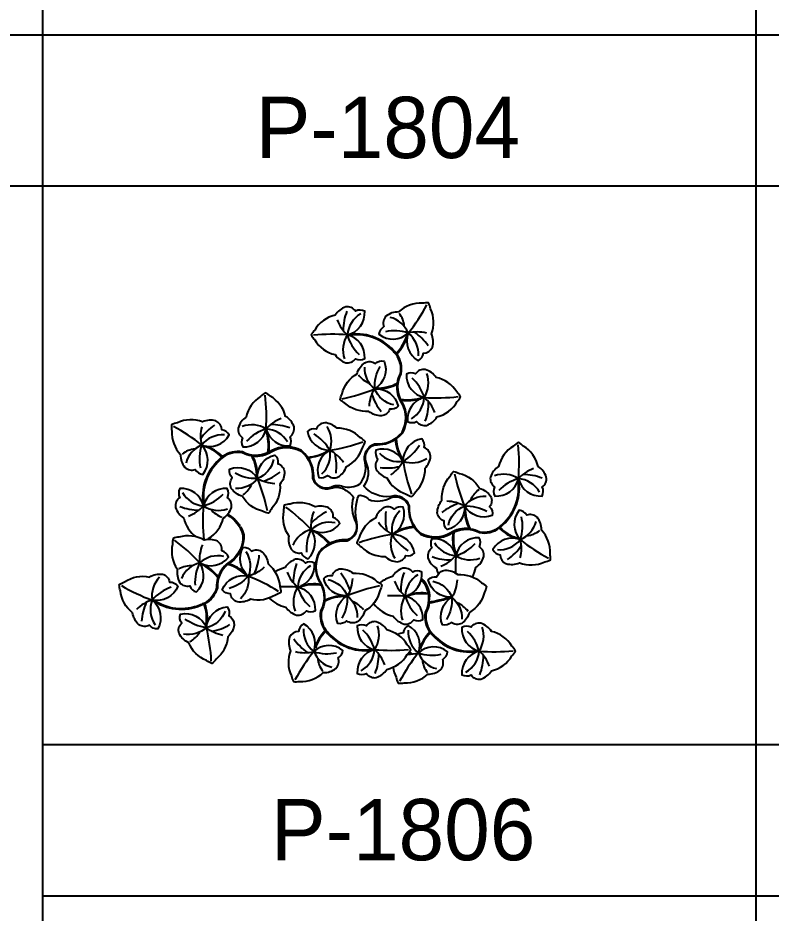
# Model space of a CAD drawing. Extents: x -74 to 94, y -49 to 40.
# Drawn here: x 77.32 to 84.69, y 11.47 to 20.23 of the extents above; entities that cross this region are included whole.
import ezdxf

# ---------------------------------------------------------------- set-up
doc = ezdxf.new("R2010")
doc.units = 0
doc.header["$LTSCALE"] = 100
doc.header["$MEASUREMENT"] = 0
for name, color, linetype in [('FOLHA', 3, 'CONTINUOUS'), ('P-ARVORE', 2, 'CONTINUOUS'), ('VEGET', 2, 'CONTINUOUS'), ('VEGET-I', 1, 'CONTINUOUS')]:
    doc.layers.add(name, color=color, linetype=linetype)

# ---------------------------------------------------------------- blocks, each defined once
blk = doc.blocks.new('P-1806')
at = {"layer": 'VEGET'}
for points in [[(-0.0149, 0.276, 0.205226), (-0.0399, 0.2578, 0.068851), (-0.0443, 0.2518, 0.068851), (-0.0399, 0.2458, 0.205226), (-0.0149, 0.2277, 0.1746), (-0.0019, 0.2177, 0.287728), (0.0101, 0.2227, 0.244009), (0.0213, 0.2228, 0.367619), (0.0001, 0.2518, 0.367619), (0.0213, 0.2808, 0.244009), (0.0101, 0.281, 0.287728), (-0.0019, 0.286, 0.1746)], [(0.0745, 0.254, 0.367619), (0.0868, 0.2203, 0.244009), (0.0932, 0.2295, 0.287728), (0.104, 0.2367, 0.1746), (0.103, 0.253, 0.205226), (0.1018, 0.2839, 0.068851), (0.0993, 0.2909, 0.068851), (0.0918, 0.2906, 0.205226), (0.0628, 0.2799, 0.1746), (0.0473, 0.2747, 0.287728), (0.0448, 0.262, 0.244009), (0.0387, 0.2526, 0.367619)], [(0.0335, 0.1859, -0.367619), (0.0623, 0.1645, -0.244009), (0.0518, 0.161, -0.287728), (0.0418, 0.1527, -0.1746), (0.0264, 0.1583, -0.205226), (-0.0029, 0.1682, -0.068851), (-0.0089, 0.1726, -0.068851), (-0.0064, 0.1796, -0.205226), (0.012, 0.2044, -0.1746), (0.0214, 0.2178, -0.287728), (0.0343, 0.2167, -0.244009), (0.045, 0.2198, -0.367619)], [(0.0941, 0.1753, 0.367619), (0.0736, 0.1459, 0.244009), (0.0848, 0.1459, 0.287728), (0.0969, 0.1412, 0.1746), (0.1097, 0.1515, 0.205226), (0.1343, 0.1702, 0.068851), (0.1386, 0.1762, 0.068851), (0.134, 0.1821, 0.205226), (0.1086, 0.1998, 0.1746), (0.0954, 0.2095, 0.287728), (0.0835, 0.2042, 0.244009), (0.0724, 0.2038, 0.367619)], [(-0.0993, 0.1367, 0.367619), (-0.0699, 0.1162, 0.244009), (-0.0699, 0.1273, 0.287728), (-0.0652, 0.1394, 0.1746), (-0.0755, 0.1522, 0.205226), (-0.0942, 0.1768, 0.068851), (-0.1003, 0.1811, 0.068851), (-0.1062, 0.1765, 0.205226), (-0.1238, 0.1512, 0.1746), (-0.1335, 0.1379, 0.287728), (-0.1282, 0.1261, 0.244009), (-0.1278, 0.1149, 0.367619)], [(-0.1781, 0.1171, 0.367619), (-0.1444, 0.1294, 0.244009), (-0.1535, 0.1357, 0.287728), (-0.1607, 0.1466, 0.1746), (-0.1771, 0.1455, 0.205226), (-0.2079, 0.1443, 0.068851), (-0.2149, 0.1418, 0.068851), (-0.2146, 0.1344, 0.205226), (-0.204, 0.1054, 0.1746), (-0.1987, 0.0898, 0.287728), (-0.186, 0.0873, 0.244009), (-0.1766, 0.0812, 0.367619)], [(-0.0214, 0.1107, 0.367619), (-0.0349, 0.0775, 0.244009), (-0.0241, 0.08, 0.287728), (-0.0112, 0.078, 0.1746), (-0.001, 0.0908, 0.205226), (0.0189, 0.1145, 0.068851), (0.0218, 0.1214, 0.068851), (0.016, 0.1261, 0.205226), (-0.0126, 0.1377, 0.1746), (-0.0276, 0.1443, 0.287728), (-0.0381, 0.1366, 0.244009), (-0.0488, 0.1337, 0.367619)], [(0.0681, 0.0973, 0.367619), (0.0349, 0.1109, 0.244009), (0.0374, 0.1, 0.287728), (0.0355, 0.0872, 0.1746), (0.0483, 0.077, 0.205226), (0.0719, 0.0571, 0.068851), (0.0788, 0.0542, 0.068851), (0.0836, 0.06, 0.205226), (0.0952, 0.0886, 0.1746), (0.1018, 0.1036, 0.287728), (0.094, 0.1141, 0.244009), (0.0912, 0.1248, 0.367619)], [(0.2334, 0.0908, 0.205226), (0.2153, 0.1158, 0.068851), (0.2093, 0.1203, 0.068851), (0.2033, 0.1158, 0.205226), (0.1851, 0.0908, 0.1746), (0.1751, 0.0778, 0.287728), (0.1801, 0.0658, 0.244009), (0.1803, 0.0547, 0.367619), (0.2093, 0.0758, 0.367619), (0.2383, 0.0547, 0.244009), (0.2384, 0.0658, 0.287728), (0.2434, 0.0778, 0.1746)], [(-0.1099, 0.0761, -0.367619), (-0.0885, 0.1049, -0.244009), (-0.0851, 0.0943, -0.287728), (-0.0767, 0.0844, -0.1746), (-0.0824, 0.069, -0.205226), (-0.0922, 0.0397, -0.068851), (-0.0966, 0.0337, -0.068851), (-0.1036, 0.0361, -0.205226), (-0.1284, 0.0545, -0.1746), (-0.1419, 0.0639, -0.287728), (-0.1407, 0.0769, -0.244009), (-0.1439, 0.0876, -0.367619)], [(0.1433, 0.0425, -0.367619), (0.122, 0.0136, -0.244009), (0.1185, 0.0242, -0.287728), (0.1101, 0.0342, -0.1746), (0.1158, 0.0496, -0.205226), (0.1256, 0.0788, -0.068851), (0.13, 0.0849, -0.068851), (0.1371, 0.0824, -0.205226), (0.1619, 0.064, -0.1746), (0.1753, 0.0546, -0.287728), (0.1741, 0.0416, -0.244009), (0.1773, 0.031, -0.367619)], [(-0.0442, 0.0136, 0.367619), (-0.0091, 0.0209, 0.244009), (-0.0173, 0.0285, 0.287728), (-0.0228, 0.0402, 0.1746), (-0.0392, 0.0415, 0.205226), (-0.0699, 0.0448, 0.068851), (-0.0772, 0.0434, 0.068851), (-0.0779, 0.0359, 0.205226), (-0.0716, 0.0057, 0.1746), (-0.0686, -0.0104, 0.287728), (-0.0564, -0.0148, 0.244009), (-0.048, -0.0221, 0.367619)], [(0.0548, 0.0078, 0.367619), (0.0683, 0.0411, 0.244009), (0.0575, 0.0385, 0.287728), (0.0446, 0.0405, 0.1746), (0.0344, 0.0277, 0.205226), (0.0145, 0.004, 0.068851), (0.0117, -0.0028, 0.068851), (0.0174, -0.0076, 0.205226), (0.046, -0.0192, 0.1746), (0.0611, -0.0258, 0.287728), (0.0715, -0.018, 0.244009), (0.0823, -0.0152, 0.367619)], [(0.2115, 0.0014, 0.367619), (0.1778, -0.0109, 0.244009), (0.1869, -0.0172, 0.287728), (0.1941, -0.028, 0.1746), (0.2105, -0.027, 0.205226), (0.2414, -0.0258, 0.068851), (0.2484, -0.0233, 0.068851), (0.248, -0.0159, 0.205226), (0.2374, 0.0131, 0.1746), (0.2322, 0.0287, 0.287728), (0.2194, 0.0312, 0.244009), (0.2101, 0.0373, 0.367619)], [(-0.1805, -0.0271, 0.367619), (-0.1453, -0.02, 0.244009), (-0.1534, -0.0124, 0.287728), (-0.1589, -0.0006, 0.1746), (-0.1752, 0.0008, 0.205226), (-0.2059, 0.0044, 0.068851), (-0.2132, 0.0029, 0.068851), (-0.214, -0.0045, 0.205226), (-0.2079, -0.0348, 0.1746), (-0.205, -0.0509, 0.287728), (-0.1928, -0.0553, 0.244009), (-0.1845, -0.0627, 0.367619)], [(-0.1211, -0.0433, -0.367619), (-0.1272, -0.0079, -0.244009), (-0.1171, -0.0127, -0.287728), (-0.1041, -0.0136, -0.1746), (-0.0969, -0.0283, -0.205226), (-0.0826, -0.0557, -0.068851), (-0.0813, -0.063, -0.068851), (-0.0879, -0.0664, -0.205226), (-0.1184, -0.0716, -0.1746), (-0.1345, -0.0748, -0.287728), (-0.143, -0.065, -0.244009), (-0.1529, -0.0599, -0.367619)], [(-0.2626, -0.0881, -0.205226), (-0.2775, -0.0611, -0.068851), (-0.2789, -0.0538, -0.068851), (-0.2724, -0.0502, -0.205226), (-0.242, -0.0444, -0.1746), (-0.226, -0.0409, -0.287728), (-0.2173, -0.0505, -0.244009), (-0.2073, -0.0554, -0.367619), (-0.2387, -0.0726, -0.367619), (-0.2319, -0.1078, -0.244009), (-0.242, -0.1033, -0.287728), (-0.255, -0.1027, -0.1746)], [(-0.0001, -0.0673, -0.367619), (-0.0289, -0.046, -0.244009), (-0.0183, -0.0425, -0.287728), (-0.0084, -0.0342, -0.1746), (0.007, -0.0398, -0.205226), (0.0363, -0.0497, -0.068851), (0.0423, -0.0541, -0.068851), (0.0399, -0.0611, -0.205226), (0.0214, -0.0859, -0.1746), (0.012, -0.0993, -0.287728), (-0.0009, -0.0981, -0.244009), (-0.0116, -0.1013, -0.367619)], [(0.1279, -0.0691, -0.367619), (0.0991, -0.0477, -0.244009), (0.1097, -0.0442, -0.287728), (0.1196, -0.0359, -0.1746), (0.135, -0.0415, -0.205226), (0.1643, -0.0514, -0.068851), (0.1703, -0.0558, -0.068851), (0.1679, -0.0628, -0.205226), (0.1494, -0.0876, -0.1746), (0.14, -0.1011, -0.287728), (0.1271, -0.0999, -0.244009), (0.1164, -0.103, -0.367619)], [(-0.1723, -0.1063, -0.367619), (-0.1469, -0.081, -0.244009), (-0.145, -0.092, -0.287728), (-0.1382, -0.1031, -0.1746), (-0.1462, -0.1174, -0.205226), (-0.1603, -0.1449, -0.068851), (-0.1656, -0.1502, -0.068851), (-0.1722, -0.1467, -0.205226), (-0.1939, -0.1247, -0.1746), (-0.2058, -0.1134, -0.287728), (-0.2026, -0.1008, -0.244009), (-0.2041, -0.0897, -0.367619)], [(-0.0411, -0.1355, 0.367619), (-0.0534, -0.1018, 0.244009), (-0.0597, -0.111, 0.287728), (-0.0706, -0.1181, 0.1746), (-0.0695, -0.1345, 0.205226), (-0.0684, -0.1654, 0.068851), (-0.0659, -0.1724, 0.068851), (-0.0584, -0.1721, 0.205226), (-0.0294, -0.1614, 0.1746), (-0.0139, -0.1562, 0.287728), (-0.0113, -0.1434, 0.244009), (-0.0053, -0.1341, 0.367619)], [(0.0483, -0.1574, 0.205226), (0.0733, -0.1393, 0.068851), (0.0777, -0.1333, 0.068851), (0.0733, -0.1273, 0.205226), (0.0483, -0.1091, 0.1746), (0.0353, -0.0991, 0.287728), (0.0233, -0.1041, 0.244009), (0.0122, -0.1043, 0.367619), (0.0333, -0.1333, 0.367619), (0.0122, -0.1623, 0.244009), (0.0233, -0.1624, 0.287728), (0.0353, -0.1674, 0.1746)], [(0.1763, -0.1592, 0.205226), (0.2013, -0.141, 0.068851), (0.2057, -0.135, 0.068851), (0.2013, -0.129, 0.205226), (0.1763, -0.1109, 0.1746), (0.1633, -0.1009, 0.287728), (0.1513, -0.1059, 0.244009), (0.1402, -0.106, 0.367619), (0.1613, -0.135, 0.367619), (0.1402, -0.164, 0.244009), (0.1513, -0.1642, 0.287728), (0.1633, -0.1692, 0.1746)]]:
    blk.add_lwpolyline(points, format="xyb", close=True, dxfattribs=at)
for points in [[(0.0598, 0.2292, 0.036578), (0.0567, 0.2326, 0.26706), (0.0001, 0.2518)], [(0.0597, 0.2277, 0.046244), (0.056, 0.2319, 0.267271), (0.0003, 0.2508, 0.267271)], [(0.0613, 0.1929, -0.086488), (0.0651, 0.2046, 0.20505), (0.0596, 0.2278, 0.20505)], [(0.0652, 0.1731, -0.235468), (0.066, 0.2043, 0.206382), (0.0604, 0.2284, 0.26706)], [(-0.0253, 0.1082, -0.112191), (-0.048, 0.1013, -0.164024), (-0.0415, 0.0761, 0.399705), (-0.0201, 0.0654, -0.242829), (-0.0052, 0.0665, 0.204138), (0.0151, 0.0693, 0.235905), (0.0219, 0.0958, -0.403135), (0.0334, 0.1185, 0.242397), (0.0669, 0.1326, 0.261802), (0.0666, 0.1685, -0.170499), (0.0611, 0.1917, 0.20505)], [(0.0597, 0.1246, 0.067526), (0.0678, 0.132, 0.262665), (0.0674, 0.169, -0.024866), (0.0657, 0.172, 0.206382)], [(0.1432, 0.0379, 0.111982), (0.1491, 0.0148, 0.170499), (0.1259, 0.0094, -0.261802), (0.09, 0.009, -0.242397), (0.076, 0.0425, 0.403135), (0.0532, 0.0541, -0.246589), (0.0202, 0.0669, 0.297406), (0.0229, 0.0961, -0.399705), (0.0336, 0.1175, 0.164024), (0.0587, 0.124, 0.112191), (0.0657, 0.1012)], [(-0.1098, 0.0807, 0.111982), (-0.1157, 0.1037, 0.170499), (-0.0925, 0.1091, -0.261802), (-0.0566, 0.1095, -0.242397), (-0.0425, 0.076, 0.403135), (-0.0198, 0.0644, -0.193811), (-0.0046, 0.0634, -0.110591), (0.0074, 0.0535, 0.203779), (0.0106, 0.0224, -0.399705), (-0.0001, 0.001, 0.164024), (-0.0253, -0.0055), (-0.0263, -0.0061, 0.067526), (-0.0343, -0.0135, 0.262665), (-0.034, -0.0505, -0.024866), (-0.0323, -0.0535, 0.11396), (-0.0564, -0.0552)], [(-0.0487, 0.1022, 0.067526), (-0.056, 0.1103, 0.262665), (-0.093, 0.11, -0.024866), (-0.096, 0.1082, 0.206382)], [(-0.1533, 0.1024, 0.036578), (-0.1566, 0.0993, 0.26706), (-0.1758, 0.0427)], [(-0.1517, 0.1022, 0.046244), (-0.1559, 0.0985, 0.267271), (-0.1749, 0.0429, 0.267271)], [(-0.0971, 0.1077, -0.235468), (-0.1283, 0.1086, 0.206382), (-0.1525, 0.103, 0.26706)], [(-0.1169, 0.1038, -0.086488), (-0.1286, 0.1076, 0.20505), (-0.1519, 0.1022, 0.20505)], [(0.1852, 0.0163, 0.046244), (0.1894, 0.02, 0.267271), (0.2083, 0.0756, 0.267271)], [(0.1867, 0.0162, 0.036578), (0.1901, 0.0193, 0.26706), (0.2093, 0.0758)], [(-0.1711, 0.0015, 0.015462), (-0.1698, 0.0027, 0.205226), (-0.1517, 0.0277, 0.1746), (-0.1417, 0.0407, 0.287728), (-0.1467, 0.0527, 0.244009), (-0.1469, 0.0638, 0.367619), (-0.1758, 0.0427, 0.367619), (-0.2048, 0.0638, 0.244009), (-0.205, 0.0527, 0.287728), (-0.21, 0.0407, 0.1746), (-0.2, 0.0277, 0.205226)], [(-0.0047, -0.0673, 0.111982), (-0.0277, -0.0731, 0.170499), (-0.0331, -0.05, -0.261802), (-0.0335, -0.0141, -0.242397), (0, 0, 0.403135), (0.0115, 0.0227, -0.148926), (0.0139, 0.0555, -0.248003), (0.0262, 0.0505, 0.232235), (0.0535, 0.0531, -0.399705), (0.075, 0.0424, 0.164024), (0.0815, 0.0172, 0.112191), (0.0587, 0.0103)], [(-0.2, 0.0277, 0.180009), (-0.185, 0.0048, 0.068851)], [(-0.147, 0.0316, -0.206326), (-0.1276, 0.0069, -0.261802), (-0.1432, -0.0254, 0.170499), (-0.1579, -0.0441, -0.20505)], [(-0.1463, 0.0324, -0.128833), (-0.1314, 0.0182, -0.262665)], [(-0.1308, 0.0172, -0.067526), (-0.1266, 0.0071, -0.262665), (-0.1426, -0.0263, 0.024866), (-0.1455, -0.0283, -0.206382)], [(0.0821, 0.0163, 0.067526), (0.0895, 0.0082, 0.262665), (0.1265, 0.0086, -0.024866), (0.1295, 0.0103, 0.206382)], [(0.1306, 0.0108, -0.235468), (0.1617, 0.0099, 0.206382), (0.1859, 0.0156, 0.26706)], [(0.1503, 0.0147, -0.086488), (0.1621, 0.0109, 0.20505), (0.1853, 0.0164, 0.20505)], [(0.1327, -0.0182, 0.367619), (0.1033, 0.0023, 0.244009), (0.1034, -0.0088, 0.287728), (0.0986, -0.0209, 0.1746), (0.1089, -0.0337, 0.048022), (0.1114, -0.0408, 0.068851)], [(0.1528, -0.0443, 0.079632), (0.1572, -0.0326, 0.1746), (0.1669, -0.0194, 0.287728), (0.1617, -0.0075, 0.244009), (0.1613, 0.0036, 0.367619), (0.1327, -0.0182, 0.367619)], [(-0.1464, -0.029, 0.235468), (-0.1589, -0.0576, -0.206382), (-0.1742, -0.0771, -0.26706)], [(-0.0607, -0.0568, 0.367619), (-0.0402, -0.0273, 0.244009), (-0.0513, -0.0274, 0.287728), (-0.0634, -0.0227, 0.1746), (-0.0762, -0.0329, 0.084418), (-0.0883, -0.0382, 0.068851)], [(0.0707, -0.0678, 0.367619), (0.0912, -0.0383, 0.244009), (0.08, -0.0384, 0.287728), (0.0679, -0.0337, 0.1746), (0.0551, -0.0439, 0.112126), (0.0396, -0.0518, 0.068851)], [(-0.1583, -0.0453, 0.086488), (-0.1599, -0.0575, -0.20505), (-0.1747, -0.0762, -0.20505)], [(-0.0317, -0.0546, -0.235468), (-0.0326, -0.0857, 0.206382), (-0.027, -0.1099, 0.26706)], [(0.0905, -0.0476, -0.316495), (0.0954, -0.0875, 0.206382), (0.101, -0.1116, 0.26706)], [(-0.0954, -0.0702, 0.150126), (-0.0752, -0.0812, 0.1746), (-0.062, -0.0909, 0.287728), (-0.0501, -0.0857, 0.244009), (-0.039, -0.0853, 0.367619), (-0.0607, -0.0568, 0.367619)], [(-0.1751, -0.0775, -0.036578), (-0.1793, -0.0793, -0.26706), (-0.2387, -0.0726)], [(-0.1746, -0.0761, -0.046244), (-0.1797, -0.0784, -0.267271), (-0.2381, -0.0718, -0.267271)], [(-0.0279, -0.0743, -0.086488), (-0.0317, -0.0861, 0.20505), (-0.0262, -0.1093, 0.20505)], [(0.0322, -0.0767, 0.188629), (0.0562, -0.0922, 0.1746), (0.0694, -0.1019, 0.287728), (0.0813, -0.0967, 0.244009), (0.0924, -0.0963, 0.367619), (0.0707, -0.0678, 0.367619)], [(0.1001, -0.0761, -0.086488), (0.0963, -0.0878, 0.20505), (0.1018, -0.111, 0.20505)], [(-0.0263, -0.1092, 0.046244), (-0.0226, -0.1134, 0.267271), (0.0331, -0.1323, 0.267271)], [(0.0869, -0.1372, 0.367619), (0.0746, -0.1035, 0.244009), (0.0683, -0.1127, 0.147017), (0.0616, -0.1149, 0.1746)], [(-0.0264, -0.1107, 0.036578), (-0.0233, -0.1141, 0.26706), (0.0333, -0.1333)], [(0.1016, -0.1124, 0.036578), (0.1047, -0.1158, 0.26706), (0.1613, -0.135)], [(0.1017, -0.1109, 0.046244), (0.1054, -0.1151, 0.267271), (0.1611, -0.134, 0.267271)], [(0.0561, -0.1548, 0.082321), (0.0596, -0.1671, 0.068851), (0.0621, -0.1741, 0.068851), (0.0696, -0.1738, 0.205226), (0.0986, -0.1631, 0.1746), (0.1141, -0.1579, 0.287728), (0.1167, -0.1452, 0.244009), (0.1227, -0.1358, 0.367619), (0.0869, -0.1372, 0.367619)]]:
    blk.add_lwpolyline(points, format="xyb", dxfattribs=at)
for centre, radius, start, end in [((0.0222, 0.2662), 0.0527, 315.4702, 345.3911), ((0.0222, 0.2662), 0.0537, 315.3179, 341.9949), ((0.0367, 0.2395), 0.0527, 268.1555, 297.8525), ((0.0367, 0.2395), 0.0537, 271.5517, 297.1096), ((0.074, 0.2251), 0.0527, 260.3159, 290.4774), ((0.074, 0.2251), 0.0537, 261.0758, 287.0812), ((-0.1491, 0.1166), 0.0527, 350.3159, 20.4774), ((-0.1491, 0.1166), 0.0537, 351.0758, 17.0812), ((0.1123, 0.1279), 0.0527, 183.5334, 213.1581), ((-0.1902, 0.0648), 0.0527, 45.4702, 71.9949), ((-0.1902, 0.0648), 0.0537, 45.3179, 71.9949), ((-0.1635, 0.0792), 0.0527, 358.1555, 27.8525), ((0.1969, 0.0393), 0.0527, 178.1555, 207.8525), ((-0.0638, -0.0364), 0.0527, 38.3167, 67.1411), ((-0.0638, -0.0364), 0.0537, 38.1161, 63.7449), ((0.0853, -0.0363), 0.0527, 93.5334, 123.1581), ((0.2236, 0.0537), 0.0537, 225.3179, 251.9949), ((0.2236, 0.0537), 0.0527, 225.4702, 251.9949), ((0.1825, 0.0019), 0.0537, 171.0758, 197.0812), ((0.1825, 0.0019), 0.0527, 170.3159, 200.4774), ((-0.2004, -0.077), 0.0527, 37.0045, 66.7015), ((-0.2004, -0.077), 0.0537, 37.7474, 63.3053), ((-0.1605, -0.0798), 0.0527, 44.3796, 74.5411), ((-0.1605, -0.0798), 0.0537, 47.7758, 73.7812), ((-0.0406, -0.1065), 0.0527, 80.3159, 110.4774), ((0.0718, -0.0683), 0.029, 346.4088, 49.179), ((0.0908, -0.1175), 0.0527, 80.9334, 110.4774), ((0.0908, -0.1175), 0.0537, 81.301, 107.0812), ((-0.0032, -0.1209), 0.0527, 88.1555, 117.8525), ((0.0631, 0.1291), 0.2075, 280.233, 287.224), ((0.0631, 0.1291), 0.2085, 280.233, 288.1091), ((-0.2248, -0.095), 0.0527, 352.8621, 19.3868), ((-0.2248, -0.095), 0.0537, 352.8621, 19.5391), ((0.0112, -0.1477), 0.0537, 135.3179, 161.9949), ((0.0112, -0.1477), 0.0527, 135.4702, 161.9949), ((0.1392, -0.1494), 0.0537, 135.3179, 161.9949), ((0.1392, -0.1494), 0.0527, 135.4702, 161.9949)]:
    blk.add_arc(centre, radius, start, end, dxfattribs=at)
at = {"layer": 'VEGET-I'}
for points in [[(0.0968, 0.2541, 0.127493), (0.0745, 0.254, 0.236268), (0.0524, 0.2733)], [(0.0869, 0.2261, 0.249386), (0.0745, 0.254, 0.13922), (0.0466, 0.2556, 0.13922)], [(0.0271, 0.1645, -0.127493), (0.0335, 0.1859, -0.236268), (0.0213, 0.2125)], [(0.0568, 0.1661, -0.249386), (0.0335, 0.1859, -0.13922), (0.04, 0.2131, -0.13922)], [(0.0784, 0.1492, 0.249386), (0.0941, 0.1753, 0.13922), (0.0793, 0.199, 0.13922)], [(0.107, 0.1571, 0.127493), (0.0941, 0.1753, 0.236268), (0.0972, 0.2045)], [(-0.0811, 0.1496, 0.127493), (-0.0993, 0.1367, 0.236268), (-0.1285, 0.1397)], [(-0.1781, 0.1394, 0.127493), (-0.1781, 0.1171, 0.236268), (-0.1973, 0.095)], [(-0.0732, 0.1209, 0.249386), (-0.0993, 0.1367, 0.13922), (-0.1231, 0.1219, 0.13922)], [(-0.0048, 0.0957, 0.127493), (-0.0214, 0.1107, 0.236268), (-0.0248, 0.1398)], [(-0.1502, 0.1294, 0.249386), (-0.1781, 0.1171, 0.13922), (-0.1796, 0.0891, 0.13922)], [(-0.031, 0.0817, 0.249386), (-0.0214, 0.1107, 0.13922), (-0.041, 0.1306, 0.13922)], [(0.0392, 0.107, 0.249386), (0.0681, 0.0973, 0.13922), (0.0881, 0.117, 0.13922)], [(-0.0902, 0.0993, -0.249386), (-0.1099, 0.0761, -0.13922), (-0.1371, 0.0825, -0.13922)], [(0.0532, 0.0808, 0.127493), (0.0681, 0.0973, 0.236268), (0.0973, 0.1008)], [(-0.0885, 0.0697, -0.127493), (-0.1099, 0.0761, -0.236268), (-0.1366, 0.0638)], [(0.1219, 0.0488, -0.127493), (0.1433, 0.0425, -0.236268), (0.17, 0.0547)], [(-0.0411, 0.0357, 0.127493), (-0.0442, 0.0136, 0.236268), (-0.0665, -0.0056)], [(0.0644, 0.0368, 0.249386), (0.0548, 0.0078, 0.13922), (0.0745, -0.0121, 0.13922)], [(0.1236, 0.0192, -0.249386), (0.1433, 0.0425, -0.13922), (0.1705, 0.036, -0.13922)], [(-0.0149, 0.0218, 0.249386), (-0.0442, 0.0136, 0.13922), (-0.0498, -0.0139, 0.13922)], [(0.0382, 0.0228, 0.127493), (0.0548, 0.0078, 0.236268), (0.0582, -0.0213)], [(0.1836, -0.0109, 0.249386), (0.2115, 0.0014, 0.13922), (0.213, 0.0294, 0.13922)], [(0.2116, -0.0209, 0.127493), (0.2115, 0.0014, 0.236268), (0.2308, 0.0236)], [(-0.1772, -0.005, 0.127493), (-0.1805, -0.0271, 0.236268), (-0.2029, -0.0461)], [(0.1066, -0.0024, 0.249386), (0.1327, -0.0182, 0.13922), (0.1565, -0.0034, 0.13922)], [(-0.151, -0.0192, 0.249386), (-0.1805, -0.0271, 0.13922), (-0.1862, -0.0545, 0.13922)], [(-0.1243, -0.013, -0.249386), (-0.1211, -0.0433, -0.13922), (-0.1446, -0.0585, -0.13922)], [(0.1145, -0.031, 0.127493), (0.1327, -0.0182, 0.236268), (0.1619, -0.0212)], [(-0.1017, -0.0323, -0.127493), (-0.1211, -0.0433, -0.236268), (-0.1307, -0.071)], [(-0.045, -0.0306, 0.249386), (-0.0607, -0.0568, 0.13922), (-0.0459, -0.0805, 0.13922)], [(-0.0736, -0.0385, 0.127493), (-0.0607, -0.0568, 0.236268), (-0.0638, -0.086)], [(0.0864, -0.0416, 0.249386), (0.0707, -0.0678, 0.13922), (0.0855, -0.0915, 0.13922)], [(-0.0234, -0.0476, -0.249386), (-0.0001, -0.0673, -0.13922), (-0.0065, -0.0946, -0.13922)], [(0.0063, -0.046, -0.127493), (-0.0001, -0.0673, -0.236268), (0.0121, -0.094)], [(0.0578, -0.0495, 0.127493), (0.0707, -0.0678, 0.236268), (0.0676, -0.097)], [(0.1046, -0.0494, -0.249386), (0.1279, -0.0691, -0.13922), (0.1215, -0.0963, -0.13922)], [(0.1343, -0.0477, -0.127493), (0.1279, -0.0691, -0.236268), (0.1401, -0.0958)], [(-0.1493, -0.0862, -0.249386), (-0.1723, -0.1063, -0.13922), (-0.1982, -0.0958, -0.13922)], [(-0.1521, -0.1158, -0.127493), (-0.1723, -0.1063, -0.236268), (-0.2005, -0.1143)], [(-0.0534, -0.1076, 0.249386), (-0.0411, -0.1355, 0.13922), (-0.0132, -0.137, 0.13922)], [(0.0746, -0.1093, 0.249386), (0.0869, -0.1372, 0.13922), (0.1148, -0.1388, 0.13922)], [(-0.0634, -0.1356, 0.127493), (-0.0411, -0.1355, 0.236268), (-0.019, -0.1548)], [(0.0739, -0.1387, 0.073906), (0.0869, -0.1372, 0.236268), (0.109, -0.1565)]]:
    blk.add_lwpolyline(points, format="xyb", dxfattribs=at)
for centre, radius, start, end in [((-0.101, 0.3951), 0.2252, 321.2118, 331.7714), ((0.0606, 0.2567), 0.0657, 158.483, 179.4589), ((0.0325, 0.2494), 0.0325, 119.6574, 175.67), ((0.0387, 0.2592), 0.0312, 5.6141, 37.1536), ((0.0296, 0.2851), 0.0445, 199.4906, 228.5531), ((-0.0193, 0.0274), 0.2252, 85.0591, 95.6188), ((0.0449, 0.2011), 0.0657, 34.6356, 55.6115), ((0.0274, 0.2336), 0.0328, 146.1879, 199.3614), ((0.0496, 0.265), 0.0512, 194.8643, 226.5674), ((0.0387, 0.2217), 0.0312, 216.393, 247.9324), ((-0.3241, 0.1512), 0.2252, 356.2981, 6.8577), ((-0.0521, 0.3942), 0.2252, 281.7752, 292.3348), ((0.0926, 0.1993), 0.0657, 197.935, 218.9109), ((0.1087, 0.4), 0.2252, 266.2981, 276.8577), ((0.0338, 0.1691), 0.0657, 339.7219, 0.6979), ((-0.3191, -0.0585), 0.2252, 51.2118, 61.7714), ((-0.1251, 0.0875), 0.0657, 124.6356, 145.6115), ((-0.0931, 0.0764), 0.0657, 69.7219, 90.6979), ((-0.0565, 0.3331), 0.2252, 278.9788, 289.5384), ((-0.1832, 0.0812), 0.0312, 95.6141, 127.1536), ((-0.0519, 0.1548), 0.0527, 273.5334, 303.1581), ((-0.0151, 0.0952), 0.2252, 355.0591, 5.6188), ((-0.0789, 0.0914), 0.0657, 352.4026, 13.3785), ((0.0489, 0.1548), 0.0657, 262.4026, 283.3785), ((0.2906, 0.1325), 0.2252, 188.9788, 199.5384), ((0.2426, 0.0464), 0.0445, 109.4906, 138.5531), ((-0.1233, 0.1352), 0.0657, 287.935, 308.9109), ((0.3516, 0.128), 0.2252, 191.7752, 202.3348), ((0.191, 0.0486), 0.0328, 56.1879, 109.3614), ((0.2141, 0.0154), 0.0657, 68.483, 89.4589), ((-0.1458, 0.0813), 0.0312, 306.393, 337.9324), ((-0.3182, -0.0095), 0.2252, 11.7752, 22.3348), ((0.2224, 0.0263), 0.0512, 104.8643, 136.5674), ((0.2068, 0.0435), 0.0325, 29.6574, 85.67), ((-0.1734, 0.0751), 0.0325, 209.6574, 265.67), ((-0.189, 0.0922), 0.0512, 284.8643, 316.5674), ((0.1792, 0.0372), 0.0312, 126.393, 157.9324), ((0.1567, -0.0167), 0.0657, 107.935, 128.9109), ((-0.1807, 0.1031), 0.0657, 248.483, 269.4589), ((-0.2092, 0.0721), 0.0445, 289.4906, 318.5531), ((0.0485, 0.0233), 0.2252, 175.0591, 185.6188), ((-0.1576, 0.0699), 0.0328, 236.1879, 289.3614), ((-0.1432, 0.0584), 0.0312, 219.4615, 251.001), ((-0.2091, -0.1399), 0.2252, 42.9618, 53.5214), ((0.0039, -0.0233), 0.0657, 116.3856, 137.3616), ((0.1123, 0.0271), 0.0657, 172.4026, 193.3785), ((0.2166, 0.0373), 0.0312, 275.6141, 307.1536), ((-0.3465, -0.1793), 0.2252, 42.5222, 53.0818), ((0.0899, -0.2146), 0.2252, 98.9788, 109.5384), ((0.3526, 0.177), 0.2252, 231.2118, 241.7714), ((0.1586, 0.0311), 0.0657, 304.6356, 325.6115), ((-0.1731, -0.0121), 0.0657, 334.1591, 355.1351), ((0.1266, 0.0422), 0.0657, 249.7219, 270.6979), ((0.3575, -0.0327), 0.2252, 176.2981, 181.7574), ((-0.191, -0.0618), 0.0312, 86.9246, 118.464), ((-0.0004, -0.0506), 0.0657, 159.7219, 180.6979), ((-0.2034, -0.2529), 0.2252, 57.9993, 68.5589), ((-0.0592, -0.0808), 0.0657, 17.935, 38.9109), ((0.131, -0.0616), 0.0657, 159.7219, 180.6979), ((-0.2063, -0.0677), 0.0328, 135.4956, 188.6691), ((-0.1609, 0.1387), 0.2252, 239.2382, 249.7979), ((-0.1995, -0.1056), 0.0512, 108.2896, 139.9927), ((-0.0753, -0.2815), 0.2252, 86.2981, 91.8134), ((0.0855, -0.2757), 0.2252, 101.7752, 112.3348), ((-0.2262, -0.1153), 0.0445, 106.3039, 135.3664), ((-0.1861, -0.1027), 0.0657, 155.3981, 176.374), ((-0.2084, -0.0842), 0.0325, 159.187, 215.1996), ((-0.0053, -0.1032), 0.0312, 36.393, 67.9324), ((0.0561, -0.2925), 0.2252, 86.2981, 91.8134), ((0.1227, -0.1049), 0.0312, 36.393, 67.9324), ((-0.3912, -0.1594), 0.2252, 3.0856, 13.6452), ((-0.1766, -0.0458), 0.0657, 279.2455, 300.2214), ((-0.0162, -0.1464), 0.0512, 14.8643, 46.5674), ((0.006, -0.115), 0.0328, 326.1879, 19.3614), ((0.134, -0.1168), 0.0328, 326.1879, 19.3614), ((-0.207, -0.0957), 0.0312, 297.7034, 329.2429), ((-0.0115, -0.0826), 0.0657, 214.6356, 235.6115), ((0.1118, -0.1482), 0.0512, 14.8643, 46.5674), ((0.1344, -0.2766), 0.2252, 141.2118, 151.7714), ((0.0009, -0.1308), 0.0325, 299.6574, 355.67), ((0.0527, 0.0911), 0.2252, 265.0591, 275.6188), ((0.0039, -0.1666), 0.0445, 19.4906, 48.5531), ((-0.0271, -0.1382), 0.0657, 338.483, 359.4589), ((0.2624, -0.2783), 0.2252, 141.2118, 151.7714), ((0.1165, -0.0843), 0.0657, 231.9295, 235.6115), ((0.1289, -0.1326), 0.0325, 299.6574, 355.67), ((0.1807, 0.0894), 0.2252, 265.0591, 275.6188), ((0.1319, -0.1683), 0.0445, 19.4906, 48.5531), ((0.1009, -0.1399), 0.0657, 338.483, 359.4589), ((-0.0052, -0.1407), 0.0312, 185.6141, 217.1536), ((0.1228, -0.1424), 0.0312, 185.6141, 217.1536)]:
    blk.add_arc(centre, radius, start, end, dxfattribs=at)

msp = doc.modelspace()

# ---------------------------------------------------------------- linework, layer by layer
at = {"layer": 'FOLHA', "linetype": 'CONTINUOUS'}
for p, q in [((77.5615, 4.81), (77.5615, 33.5963)), ((84.5402, 4.81), (84.5402, 33.5963)), ((69.9472, 20.0704), (91.9472, 20.0704)), ((69.9472, 18.5899), (91.9472, 18.5899)), ((77.5615, 13.1235), (91.9472, 13.1235)), ((77.5615, 11.643), (91.9472, 11.643))]:
    msp.add_line(p, q, dxfattribs=at)

# ---------------------------------------------------------------- block references
at = {"layer": 'P-ARVORE', "linetype": 'CONTINUOUS', "xscale": 8, "yscale": 8, "zscale": 8}
msp.add_blockref('P-1806', (80.5397, 15.1173), dxfattribs=at)

# ---------------------------------------------------------------- texts
at = {"layer": 'FOLHA', "linetype": 'CONTINUOUS'}
for s, p in [('P-1804', (79.6429, 18.8629)), ('P-1806', (79.7925, 11.9897))]:
    msp.add_text(s, height=0.6, dxfattribs=at).set_placement(p)

doc.saveas('drawing.dxf')
